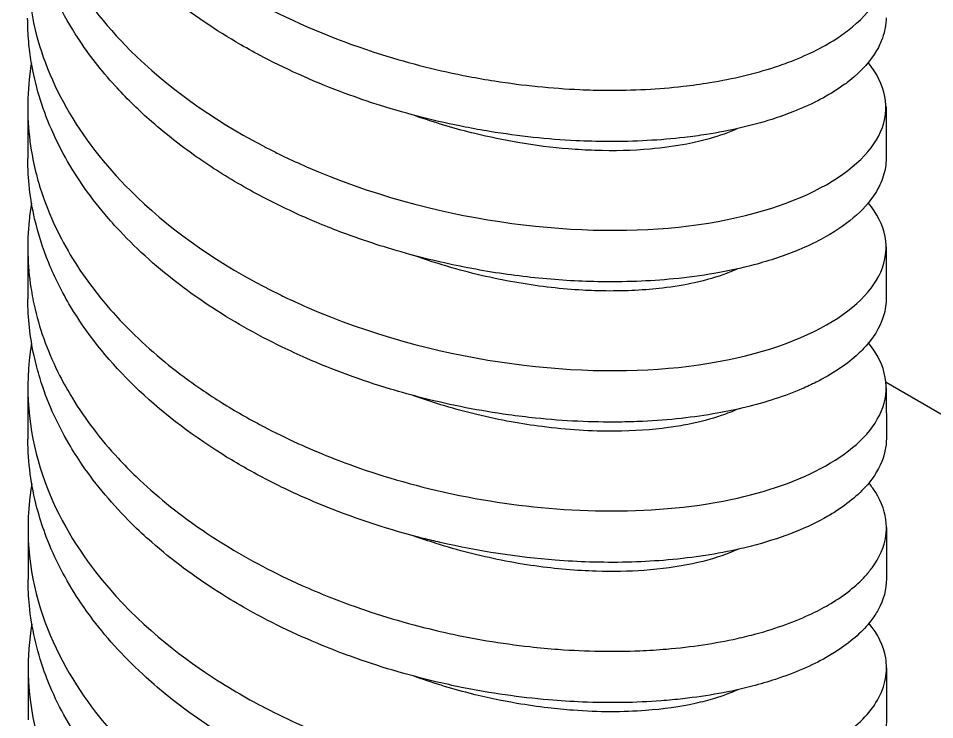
# Model space of a CAD drawing. Header units: millimetres. Extents: x 129 to 6329, y 33 to 3553.
# Drawn here: x 5159.02 to 5180.37, y 2931.92 to 2948.26 of the extents above; entities that cross this region are included whole.
import ezdxf

# ---------------------------------------------------------------- set-up
doc = ezdxf.new("R2010")
doc.units = ezdxf.units.MM
doc.layers.add('vistasIsometricas', color=255, linetype='Continuous')

msp = doc.modelspace()

# ---------------------------------------------------------------- linework, layer by layer
at = {"layer": 'vistasIsometricas', "extrusion": (1e-16, 0.816497, 0.57735)}
for p, q in [((5176.733, 2947.157), (5176.733, 2947.157)), ((5159.234, 2946.19), (5159.235, 2944.994)), ((5179.234, 2946.204), (5179.235, 2945.008)), ((5173.085, 2943.321), (5173.085, 2943.321)), ((5159.237, 2942.922), (5159.237, 2941.726)), ((5179.237, 2942.937), (5179.237, 2941.741)), ((5245.915, 2901.343), (5179.235, 2939.776)), ((5159.239, 2939.655), (5159.24, 2938.459)), ((5179.239, 2939.654), (5179.24, 2938.473)), ((5159.241, 2936.388), (5159.242, 2935.192)), ((5179.241, 2936.402), (5179.242, 2935.206)), ((5176.743, 2934.088), (5176.743, 2934.088)), ((5159.244, 2933.12), (5159.245, 2931.924)), ((5179.244, 2933.135), (5179.245, 2931.939))]:
    msp.add_line(p, q, dxfattribs=at)
at = {"layer": 'vistasIsometricas'}
for points, knots in [([(5159.314, 2957.027), (5159.298, 2956.936), (5159.285, 2956.845), (5159.246, 2956.527), (5159.23, 2956.299), (5159.222, 2955.653), (5159.26, 2955.237), (5159.399, 2954.51), (5159.483, 2954.2), (5159.719, 2953.527), (5159.879, 2953.167), (5160.244, 2952.499), (5160.441, 2952.191), (5160.859, 2951.623), (5161.074, 2951.362), (5161.625, 2950.763), (5161.975, 2950.432), (5162.693, 2949.834), (5163.055, 2949.565), (5163.855, 2949.034), (5164.295, 2948.775), (5165.614, 2948.089), (5166.532, 2947.715), (5168.149, 2947.208), (5168.829, 2947.038), (5169.71, 2946.869), (5169.911, 2946.834), (5170.785, 2946.697), (5171.45, 2946.631), (5172.304, 2946.593), (5172.508, 2946.588), (5173.336, 2946.582), (5173.937, 2946.614), (5174.716, 2946.702), (5174.923, 2946.731), (5175.671, 2946.854), (5176.177, 2946.975), (5176.771, 2947.169), (5176.905, 2947.217), (5177.45, 2947.428), (5177.813, 2947.612), (5178.238, 2947.895), (5178.349, 2947.977), (5178.714, 2948.282), (5178.913, 2948.518), (5179.081, 2948.83), (5179.113, 2948.9), (5179.229, 2949.211), (5179.254, 2949.456), (5179.195, 2949.802), (5179.166, 2949.903), (5179.057, 2950.176), (5178.956, 2950.344), (5178.822, 2950.507)], [0.986394, 0.986394, 0.986394, 0.986394, 1.004451, 1.004451, 1.049461, 1.049461, 1.131688, 1.131688, 1.193961, 1.193961, 1.268059, 1.268059, 1.334326, 1.334326, 1.393313, 1.393313, 1.473892, 1.473892, 1.54641, 1.54641, 1.625748, 1.625748, 1.774585, 1.774585, 1.879898, 1.879898, 1.911039, 1.911039, 2.015639, 2.015639, 2.048923, 2.048923, 2.152294, 2.152294, 2.19081, 2.19081, 2.295706, 2.295706, 2.327597, 2.327597, 2.430508, 2.430508, 2.47101, 2.47101, 2.576227, 2.576227, 2.606218, 2.606218, 2.708556, 2.708556, 2.751625, 2.751625, 2.824754, 2.824754, 2.824754, 2.824754]), ([(5179.233, 2948.276), (5179.233, 2948.117), (5179.205, 2947.959), (5179.115, 2947.704), (5179.07, 2947.606), (5178.872, 2947.268), (5178.663, 2947.034), (5178.312, 2946.754), (5178.228, 2946.693), (5177.836, 2946.429), (5177.474, 2946.242), (5176.902, 2946.019), (5176.739, 2945.961), (5176.108, 2945.761), (5175.598, 2945.642), (5174.88, 2945.529), (5174.71, 2945.506), (5173.973, 2945.421), (5173.376, 2945.388), (5172.507, 2945.392), (5172.257, 2945.398), (5171.35, 2945.443), (5170.679, 2945.514), (5169.81, 2945.656), (5169.618, 2945.691), (5168.765, 2945.858), (5168.105, 2946.025), (5167.178, 2946.317), (5166.905, 2946.41), (5165.977, 2946.754), (5165.34, 2947.035), (5164.551, 2947.447), (5164.373, 2947.545), (5163.612, 2947.983), (5163.063, 2948.354), (5162.403, 2948.878), (5162.251, 2949.005), (5161.637, 2949.546), (5161.219, 2949.984), (5160.714, 2950.622), (5160.581, 2950.803), (5160.131, 2951.472), (5159.866, 2951.974), (5159.609, 2952.64), (5159.557, 2952.791), (5159.354, 2953.452), (5159.262, 2953.968), (5159.231, 2954.59), (5159.228, 2954.693), (5159.228, 2954.796)], [18.408389, 18.408389, 18.408389, 18.408389, 18.474966, 18.474966, 18.516718, 18.516718, 18.622034, 18.622034, 18.652193, 18.652193, 18.755521, 18.755521, 18.794247, 18.794247, 18.899191, 18.899191, 18.930867, 18.930867, 19.033715, 19.033715, 19.07452, 19.07452, 19.179774, 19.179774, 19.209511, 19.209511, 19.311787, 19.311787, 19.355168, 19.355168, 19.460471, 19.460471, 19.49185, 19.49185, 19.59666, 19.59666, 19.629002, 19.629002, 19.732067, 19.732067, 19.771929, 19.771929, 19.87707, 19.87707, 19.907637, 19.907637, 20.010145, 20.010145, 20.030387, 20.030387, 20.030387, 20.030387]), ([(5159.328, 2953.758), (5159.201, 2953.029), (5159.201, 2952.291), (5159.34, 2951.563), (5159.616, 2950.116), (5160.417, 2948.716), (5161.624, 2947.514), (5162.474, 2946.668), (5163.522, 2945.919), (5164.688, 2945.305)], [0.659151809, 0.659151809, 0.659151809, 0.659151809, 0.660184503, 0.660184503, 0.660184503, 0.662236914, 0.662236914, 0.662236914, 0.663682001, 0.663682001, 0.663682001, 0.663682001]), ([(5179.235, 2945.008), (5179.235, 2945.005), (5179.235, 2945.002), (5179.234, 2944.86), (5179.212, 2944.722), (5179.126, 2944.447), (5179.062, 2944.311), (5178.851, 2943.981), (5178.68, 2943.791), (5178.257, 2943.433), (5178.005, 2943.265), (5177.555, 2943.026), (5177.385, 2942.946), (5176.885, 2942.737), (5176.535, 2942.62), (5175.863, 2942.441), (5175.554, 2942.374), (5174.927, 2942.266), (5174.611, 2942.223), (5173.722, 2942.137), (5173.13, 2942.114), (5172.038, 2942.135), (5171.548, 2942.165), (5170.565, 2942.268), (5170.074, 2942.339), (5169.098, 2942.522), (5168.616, 2942.633), (5167.609, 2942.907), (5167.088, 2943.074), (5166.207, 2943.404), (5165.843, 2943.554), (5165.068, 2943.908), (5164.661, 2944.116), (5163.884, 2944.558), (5163.514, 2944.791), (5162.772, 2945.312), (5162.405, 2945.601), (5161.781, 2946.157), (5161.516, 2946.419), (5160.947, 2947.045), (5160.659, 2947.416), (5160.228, 2948.072), (5160.067, 2948.352), (5159.765, 2948.965), (5159.631, 2949.299), (5159.414, 2949.989), (5159.335, 2950.346), (5159.249, 2950.978), (5159.23, 2951.253), (5159.23, 2951.528)], [0.5673, 0.5673, 0.5673, 0.5673, 0.568607, 0.568607, 0.626649, 0.626649, 0.685104, 0.685104, 0.771029, 0.771029, 0.855778, 0.855778, 0.90236, 0.90236, 0.983719, 0.983719, 1.04636, 1.04636, 1.105063, 1.105063, 1.205725, 1.205725, 1.283986, 1.283986, 1.360397, 1.360397, 1.435061, 1.435061, 1.517087, 1.517087, 1.576459, 1.576459, 1.646416, 1.646416, 1.71504, 1.71504, 1.790863, 1.790863, 1.853621, 1.853621, 1.936242, 1.936242, 1.995417, 1.995417, 2.063611, 2.063611, 2.134646, 2.134646, 2.188917, 2.188917, 2.188917, 2.188917]), ([(5159.33, 2950.491), (5159.203, 2949.762), (5159.204, 2949.024), (5159.343, 2948.295), (5159.618, 2946.848), (5160.42, 2945.448), (5161.627, 2944.247), (5162.477, 2943.4), (5163.524, 2942.652), (5164.691, 2942.037)], [0.66493216, 0.66493216, 0.66493216, 0.66493216, 0.665964852, 0.665964852, 0.665964852, 0.668017259, 0.668017259, 0.668017259, 0.669462344, 0.669462344, 0.669462344, 0.669462344]), ([(5179.237, 2941.741), (5179.237, 2941.696), (5179.235, 2941.65), (5179.223, 2941.53), (5179.209, 2941.454), (5179.124, 2941.136), (5178.994, 2940.897), (5178.722, 2940.578), (5178.635, 2940.489), (5178.289, 2940.179), (5177.975, 2939.971), (5177.497, 2939.731), (5177.387, 2939.68), (5176.878, 2939.462), (5176.433, 2939.315), (5175.736, 2939.147), (5175.521, 2939.102), (5174.757, 2938.966), (5174.175, 2938.901), (5173.379, 2938.864), (5173.195, 2938.859), (5172.381, 2938.85), (5171.73, 2938.88), (5170.857, 2938.97), (5170.648, 2938.996), (5169.776, 2939.117), (5169.108, 2939.247), (5168.19, 2939.48), (5167.937, 2939.55), (5167.015, 2939.827), (5166.357, 2940.067), (5165.534, 2940.428), (5165.348, 2940.514), (5164.559, 2940.896), (5163.981, 2941.223), (5163.221, 2941.728), (5163.008, 2941.879), (5162.281, 2942.429), (5161.806, 2942.852), (5161.264, 2943.43), (5161.148, 2943.56), (5160.654, 2944.146), (5160.328, 2944.621), (5159.961, 2945.299), (5159.869, 2945.488), (5159.563, 2946.19), (5159.406, 2946.713), (5159.292, 2947.399), (5159.272, 2947.556), (5159.241, 2947.896), (5159.233, 2948.079), (5159.233, 2948.261)], [16.786579, 16.786579, 16.786579, 16.786579, 16.805531, 16.805531, 16.837297, 16.837297, 16.940171, 16.940171, 16.98085, 16.98085, 17.086089, 17.086089, 17.115932, 17.115932, 17.218235, 17.218235, 17.261485, 17.261485, 17.366794, 17.366794, 17.398077, 17.398077, 17.502808, 17.502808, 17.535518, 17.535518, 17.638703, 17.638703, 17.678038, 17.678038, 17.783094, 17.783094, 17.81416, 17.81416, 17.916815, 17.916815, 17.958469, 17.958469, 18.063781, 18.063781, 18.093864, 18.093864, 18.197067, 18.197067, 18.23633, 18.23633, 18.341374, 18.341374, 18.37251, 18.37251, 18.408527, 18.408527, 18.408527, 18.408527]), ([(5159.321, 2947.225), (5159.306, 2947.137), (5159.293, 2947.049), (5159.282, 2946.961), (5159.206, 2946.349), (5159.224, 2945.755), (5159.317, 2945.188), (5159.379, 2944.806), (5159.476, 2944.437), (5159.601, 2944.082), (5159.717, 2943.75), (5159.858, 2943.43), (5160.019, 2943.125), (5160.283, 2942.621), (5160.601, 2942.155), (5160.948, 2941.729), (5161.091, 2941.555), (5161.239, 2941.386), (5161.391, 2941.225), (5161.833, 2940.754), (5162.308, 2940.339), (5162.787, 2939.976), (5162.969, 2939.838), (5163.151, 2939.708), (5163.332, 2939.585), (5163.473, 2939.489), (5163.613, 2939.398), (5163.753, 2939.311), (5163.912, 2939.211), (5164.071, 2939.116), (5164.228, 2939.026), (5164.307, 2938.981), (5164.385, 2938.937), (5164.462, 2938.894), (5164.504, 2938.871), (5164.545, 2938.849), (5164.586, 2938.827), (5164.615, 2938.812), (5164.643, 2938.797), (5164.671, 2938.782), (5164.678, 2938.778), (5164.692, 2938.771), (5164.693, 2938.77)], [0.667731957, 0.667731957, 0.667731957, 0.667731957, 0.667889308, 0.667889308, 0.667889308, 0.668987519, 0.668987519, 0.668987519, 0.669727661, 0.669727661, 0.669727661, 0.670421526, 0.670421526, 0.670421526, 0.671566013, 0.671566013, 0.671566013, 0.672035828, 0.672035828, 0.672035828, 0.673404365, 0.673404365, 0.673404365, 0.673922624, 0.673922624, 0.673922624, 0.674323542, 0.674323542, 0.674323542, 0.67478313, 0.67478313, 0.67478313, 0.675012924, 0.675012924, 0.675012924, 0.675135938, 0.675135938, 0.675135938, 0.675220593, 0.675220593, 0.675220593, 0.675242718, 0.675242718, 0.675242718, 0.675242718]), ([(5164.688, 2945.305), (5164.694, 2945.301), (5164.71, 2945.293), (5164.72, 2945.288), (5164.731, 2945.282), (5164.742, 2945.277), (5164.752, 2945.271), (5164.774, 2945.26), (5164.795, 2945.249), (5164.816, 2945.238), (5164.859, 2945.216), (5164.902, 2945.194), (5164.945, 2945.172), (5165.031, 2945.129), (5165.118, 2945.086), (5165.205, 2945.045), (5165.379, 2944.961), (5165.555, 2944.88), (5165.732, 2944.803), (5168.651, 2943.527), (5171.924, 2943.139), (5174.394, 2943.399), (5176.982, 2943.671), (5178.664, 2944.615), (5179.106, 2945.615), (5179.35, 2946.169), (5179.225, 2946.73), (5178.815, 2947.232)], [0.663682001, 0.663682001, 0.663682001, 0.663682001, 0.663689447, 0.663689447, 0.663689447, 0.663696893, 0.663696893, 0.663696893, 0.663711786, 0.663711786, 0.663711786, 0.663741571, 0.663741571, 0.663741571, 0.663801142, 0.663801142, 0.663801142, 0.663920283, 0.663920283, 0.663920283, 0.665880827, 0.665880827, 0.665880827, 0.667934961, 0.667934961, 0.667934961, 0.669071754, 0.669071754, 0.669071754, 0.669071754]), ([(5175.769, 2945.692), (5175.577, 2945.604), (5175.358, 2945.524), (5174.951, 2945.409), (5174.776, 2945.368), (5174.325, 2945.281), (5174.039, 2945.241), (5173.333, 2945.18), (5172.902, 2945.169), (5172.247, 2945.19), (5172.042, 2945.202), (5171.45, 2945.25), (5171.056, 2945.299), (5170.323, 2945.424), (5169.988, 2945.494), (5169.222, 2945.681), (5168.792, 2945.808), (5168.312, 2945.973), (5168.259, 2945.992), (5168.206, 2946.011)], [-27.9990095, -27.9990095, -27.9990095, -27.9990095, -27.936914, -27.936914, -27.8950839, -27.8950839, -27.8348018, -27.8348018, -27.7552979, -27.7552979, -27.7200327, -27.7200327, -27.6553566, -27.6553566, -27.6018394, -27.6018394, -27.5338216, -27.5338216, -27.5253507, -27.5253507, -27.5253507, -27.5253507]), ([(5164.694, 2937.574), (5164.372, 2937.744), (5164.058, 2937.924), (5163.755, 2938.113), (5163.001, 2938.586), (5162.315, 2939.117), (5161.72, 2939.695), (5161.69, 2939.724), (5161.66, 2939.754), (5161.63, 2939.783), (5161.075, 2940.336), (5160.603, 2940.93), (5160.231, 2941.552), (5160.034, 2941.882), (5159.864, 2942.22), (5159.724, 2942.563), (5159.586, 2942.902), (5159.476, 2943.246), (5159.396, 2943.593), (5159.289, 2944.056), (5159.236, 2944.525), (5159.235, 2944.994)], [0.322641563, 0.322641563, 0.322641563, 0.322641563, 0.323041066, 0.323041066, 0.323041066, 0.324035931, 0.324035931, 0.324035931, 0.324086648, 0.324086648, 0.324086648, 0.325030799, 0.325030799, 0.325030799, 0.325531734, 0.325531734, 0.325531734, 0.32602569, 0.32602569, 0.32602569, 0.32668509, 0.32668509, 0.32668509, 0.32668509]), ([(5159.323, 2943.958), (5159.3, 2943.822), (5159.282, 2943.687), (5159.215, 2943.028), (5159.229, 2942.504), (5159.335, 2941.816), (5159.367, 2941.65), (5159.53, 2940.961), (5159.721, 2940.445), (5160.068, 2939.764), (5160.168, 2939.586), (5160.572, 2938.925), (5160.929, 2938.459), (5161.474, 2937.869), (5161.615, 2937.726), (5162.209, 2937.154), (5162.707, 2936.75), (5163.437, 2936.246), (5163.632, 2936.119), (5164.395, 2935.648), (5164.995, 2935.333), (5165.829, 2934.96), (5166.04, 2934.871), (5166.897, 2934.53), (5167.558, 2934.313), (5168.461, 2934.072), (5168.695, 2934.014), (5169.599, 2933.81), (5170.271, 2933.698), (5171.156, 2933.6), (5171.377, 2933.579), (5172.251, 2933.515), (5172.888, 2933.505), (5173.707, 2933.539), (5173.913, 2933.552), (5174.702, 2933.619), (5175.255, 2933.702), (5175.914, 2933.849), (5176.06, 2933.885), (5176.69, 2934.055), (5177.129, 2934.216), (5177.666, 2934.473), (5177.81, 2934.55), (5178.271, 2934.826), (5178.539, 2935.039), (5178.805, 2935.329), (5178.859, 2935.396), (5179.082, 2935.701), (5179.189, 2935.948), (5179.241, 2936.297), (5179.245, 2936.395), (5179.222, 2936.738), (5179.139, 2936.981), (5178.949, 2937.284), (5178.901, 2937.352), (5178.842, 2937.425), (5178.837, 2937.431), (5178.832, 2937.437)], [0.986634, 0.986634, 0.986634, 0.986634, 1.013529, 1.013529, 1.11682, 1.11682, 1.149858, 1.149858, 1.254516, 1.254516, 1.291993, 1.291993, 1.395614, 1.395614, 1.429639, 1.429639, 1.534075, 1.534075, 1.570718, 1.570718, 1.674537, 1.674537, 1.709164, 1.709164, 1.81346, 1.81346, 1.849617, 1.849617, 1.953552, 1.953552, 1.988537, 1.988537, 2.092749, 2.092749, 2.128625, 2.128625, 2.232626, 2.232626, 2.263237, 2.263237, 2.368563, 2.368563, 2.41092, 2.41092, 2.513416, 2.513416, 2.543121, 2.543121, 2.6484, 2.6484, 2.68957, 2.68957, 2.792331, 2.792331, 2.822172, 2.822172, 2.824991, 2.824991, 2.824991, 2.824991]), ([(5164.691, 2942.037), (5164.697, 2942.034), (5164.712, 2942.026), (5164.723, 2942.02), (5164.733, 2942.015), (5164.744, 2942.009), (5164.755, 2942.004), (5164.776, 2941.993), (5164.797, 2941.982), (5164.819, 2941.971), (5164.862, 2941.948), (5164.905, 2941.927), (5164.948, 2941.905), (5165.034, 2941.862), (5165.12, 2941.819), (5165.207, 2941.777), (5165.381, 2941.694), (5165.557, 2941.613), (5165.735, 2941.536), (5168.654, 2940.26), (5171.927, 2939.871), (5174.397, 2940.131), (5176.985, 2940.404), (5178.666, 2941.348), (5179.108, 2942.348), (5179.353, 2942.901), (5179.228, 2943.463), (5178.817, 2943.964)], [0.669462344, 0.669462344, 0.669462344, 0.669462344, 0.669469802, 0.669469802, 0.669469802, 0.66947726, 0.66947726, 0.66947726, 0.669492175, 0.669492175, 0.669492175, 0.669522006, 0.669522006, 0.669522006, 0.669581669, 0.669581669, 0.669581669, 0.669700994, 0.669700994, 0.669700994, 0.671664726, 0.671664726, 0.671664726, 0.673722151, 0.673722151, 0.673722151, 0.674860627, 0.674860627, 0.674860627, 0.674860627]), ([(5175.772, 2942.425), (5175.691, 2942.388), (5175.606, 2942.353), (5175.295, 2942.235), (5175.046, 2942.162), (5174.538, 2942.05), (5174.288, 2942.008), (5173.617, 2941.929), (5173.178, 2941.905), (5172.533, 2941.912), (5172.35, 2941.918), (5171.686, 2941.956), (5171.188, 2942.011), (5170.164, 2942.184), (5169.639, 2942.302), (5168.811, 2942.539), (5168.508, 2942.636), (5168.208, 2942.744)], [-27.3753672, -27.3753672, -27.3753672, -27.3753672, -27.3494198, -27.3494198, -27.2850919, -27.2850919, -27.2303281, -27.2303281, -27.147049, -27.147049, -27.1150448, -27.1150448, -27.0328179, -27.0328179, -26.9496723, -26.9496723, -26.9016339, -26.9016339, -26.9016339, -26.9016339]), ([(5179.242, 2935.206), (5179.242, 2934.964), (5179.178, 2934.721), (5179.001, 2934.398), (5178.944, 2934.311), (5178.696, 2933.989), (5178.449, 2933.765), (5178.045, 2933.494), (5177.944, 2933.432), (5177.498, 2933.18), (5177.101, 2933.009), (5176.481, 2932.805), (5176.3, 2932.752), (5175.619, 2932.575), (5175.079, 2932.476), (5174.334, 2932.392), (5174.163, 2932.376), (5173.407, 2932.319), (5172.795, 2932.309), (5171.899, 2932.345), (5171.634, 2932.362), (5170.701, 2932.444), (5170.022, 2932.54), (5169.144, 2932.717), (5168.945, 2932.761), (5168.075, 2932.966), (5167.408, 2933.164), (5166.535, 2933.48), (5166.315, 2933.565), (5165.46, 2933.915), (5164.844, 2934.213), (5164.061, 2934.659), (5163.866, 2934.777), (5163.116, 2935.254), (5162.596, 2935.641), (5161.963, 2936.198), (5161.808, 2936.342), (5161.22, 2936.923), (5160.834, 2937.381), (5160.394, 2938.024), (5160.289, 2938.19), (5159.904, 2938.849), (5159.679, 2939.355), (5159.467, 2940.047), (5159.42, 2940.223), (5159.286, 2940.84), (5159.238, 2941.283), (5159.237, 2941.726)], [15.164478, 15.164478, 15.164478, 15.164478, 15.266272, 15.266272, 15.304441, 15.304441, 15.409264, 15.409264, 15.441526, 15.441526, 15.544561, 15.544561, 15.584533, 15.584533, 15.689686, 15.689686, 15.720149, 15.720149, 15.822623, 15.822623, 15.865084, 15.865084, 15.970411, 15.970411, 16.001107, 16.001107, 16.105217, 16.105217, 16.140635, 16.140635, 16.244708, 16.244708, 16.280282, 16.280282, 16.384405, 16.384405, 16.419773, 16.419773, 16.523832, 16.523832, 16.559471, 16.559471, 16.663613, 16.663613, 16.698898, 16.698898, 16.786446, 16.786446, 16.786446, 16.786446]), ([(5159.326, 2940.691), (5159.314, 2940.622), (5159.304, 2940.554), (5159.294, 2940.486), (5159.016, 2938.415), (5159.82, 2936.649), (5160.815, 2935.368), (5161.637, 2934.31), (5162.585, 2933.557), (5163.377, 2933.023), (5163.887, 2932.679), (5164.338, 2932.425), (5164.698, 2932.235)], [0.678092047, 0.678092047, 0.678092047, 0.678092047, 0.678211568, 0.678211568, 0.678211568, 0.681858093, 0.681858093, 0.681858093, 0.684866312, 0.684866312, 0.684866312, 0.686803352, 0.686803352, 0.686803352, 0.686803352]), ([(5164.693, 2938.77), (5164.844, 2938.69), (5165.123, 2938.544), (5165.545, 2938.353), (5166.384, 2937.974), (5167.827, 2937.394), (5169.851, 2937.045), (5171.552, 2936.752), (5173.692, 2936.651), (5175.616, 2937.052), (5177.255, 2937.393), (5178.703, 2938.122), (5179.119, 2939.101), (5179.335, 2939.607), (5179.255, 2940.177), (5178.818, 2940.711)], [0.67524272, 0.67524272, 0.67524272, 0.67524272, 0.67724537, 0.67724537, 0.67724537, 0.68122473, 0.68122473, 0.68122473, 0.68456833, 0.68456833, 0.68456833, 0.68741549, 0.68741549, 0.68741549, 0.68888636, 0.68888636, 0.68888636, 0.68888636]), ([(5175.774, 2939.158), (5175.656, 2939.103), (5175.528, 2939.053), (5175.158, 2938.926), (5174.898, 2938.857), (5174.47, 2938.773), (5174.321, 2938.748), (5173.777, 2938.675), (5173.354, 2938.645), (5172.372, 2938.639), (5171.806, 2938.674), (5170.982, 2938.78), (5170.742, 2938.817), (5170.236, 2938.909), (5169.969, 2938.966), (5169.204, 2939.151), (5168.704, 2939.299), (5168.21, 2939.476)], [-27.9960635, -27.9960635, -27.9960635, -27.9960635, -27.9580052, -27.9580052, -27.8934689, -27.8934689, -27.8609053, -27.8609053, -27.779127, -27.779127, -27.6826135, -27.6826135, -27.6437967, -27.6437967, -27.6012757, -27.6012757, -27.5223199, -27.5223199, -27.5223199, -27.5223199]), ([(5179.245, 2931.939), (5179.245, 2931.828), (5179.231, 2931.716), (5179.18, 2931.51), (5179.147, 2931.416), (5178.992, 2931.082), (5178.816, 2930.849), (5178.502, 2930.56), (5178.422, 2930.493), (5178.053, 2930.213), (5177.709, 2930.016), (5177.162, 2929.777), (5177.008, 2929.717), (5176.599, 2929.572), (5176.335, 2929.492), (5175.562, 2929.296), (5175.022, 2929.2), (5173.941, 2929.083), (5173.412, 2929.054), (5172.16, 2929.053), (5171.43, 2929.097), (5170.346, 2929.233), (5170.005, 2929.286), (5169.071, 2929.457), (5168.479, 2929.596), (5167.601, 2929.849), (5167.311, 2929.94), (5166.431, 2930.243), (5165.85, 2930.478), (5165.09, 2930.838), (5164.893, 2930.937), (5164.503, 2931.142), (5164.311, 2931.249), (5163.547, 2931.696), (5163.008, 2932.065), (5162.333, 2932.609), (5162.16, 2932.757), (5161.527, 2933.332), (5161.112, 2933.781), (5160.641, 2934.401), (5160.534, 2934.552), (5160.117, 2935.182), (5159.861, 2935.676), (5159.595, 2936.375), (5159.531, 2936.568), (5159.33, 2937.285), (5159.251, 2937.815), (5159.24, 2938.385), (5159.24, 2938.422), (5159.24, 2938.459)], [0.567468, 0.567468, 0.567468, 0.567468, 0.614177, 0.614177, 0.65442, 0.65442, 0.757394, 0.757394, 0.789474, 0.789474, 0.894335, 0.894335, 0.932678, 0.932678, 0.991655, 0.991655, 1.096205, 1.096205, 1.187449, 1.187449, 1.303956, 1.303956, 1.356987, 1.356987, 1.448566, 1.448566, 1.494097, 1.494097, 1.58836, 1.58836, 1.622099, 1.622099, 1.656082, 1.656082, 1.759693, 1.759693, 1.797224, 1.797224, 1.901899, 1.901899, 1.934872, 1.934872, 2.038145, 2.038145, 2.077108, 2.077108, 2.182098, 2.182098, 2.189415, 2.189415, 2.189415, 2.189415]), ([(5179.24, 2938.473), (5179.24, 2938.376), (5179.229, 2938.278), (5179.208, 2938.181), (5179.161, 2937.962), (5179.06, 2937.744), (5178.907, 2937.535), (5178.726, 2937.287), (5178.47, 2937.049), (5178.148, 2936.832), (5178.061, 2936.773), (5177.969, 2936.716), (5177.873, 2936.661), (5177.418, 2936.399), (5176.858, 2936.173), (5176.212, 2935.998), (5176.056, 2935.956), (5175.896, 2935.916), (5175.731, 2935.88), (5175.21, 2935.766), (5174.644, 2935.683), (5174.044, 2935.635), (5173.496, 2935.592), (5172.919, 2935.578), (5172.325, 2935.596), (5172.062, 2935.604), (5171.796, 2935.619), (5171.527, 2935.64), (5170.649, 2935.708), (5169.744, 2935.845), (5168.843, 2936.052), (5168.712, 2936.082), (5168.581, 2936.114), (5168.45, 2936.147), (5167.682, 2936.342), (5166.922, 2936.588), (5166.189, 2936.883), (5165.675, 2937.09), (5165.175, 2937.321), (5164.694, 2937.574)], [0.315124436, 0.315124436, 0.315124436, 0.315124436, 0.315416116, 0.315416116, 0.315416116, 0.316076936, 0.316076936, 0.316076936, 0.316861205, 0.316861205, 0.316861205, 0.317071808, 0.317071808, 0.317071808, 0.318066679, 0.318066679, 0.318066679, 0.318306294, 0.318306294, 0.318306294, 0.319061563, 0.319061563, 0.319061563, 0.319751383, 0.319751383, 0.319751383, 0.320056441, 0.320056441, 0.320056441, 0.321051309, 0.321051309, 0.321051309, 0.321196472, 0.321196472, 0.321196472, 0.322046185, 0.322046185, 0.322046185, 0.322641562, 0.322641562, 0.322641562, 0.322641562]), ([(5159.328, 2937.423), (5159.317, 2937.356), (5159.306, 2937.29), (5159.297, 2937.223), (5159.017, 2935.151), (5159.82, 2933.384), (5160.817, 2932.1), (5161.634, 2931.049), (5162.577, 2930.297), (5163.369, 2929.762), (5163.882, 2929.416), (5164.337, 2929.16), (5164.7, 2928.968)], [0.683891862, 0.683891862, 0.683891862, 0.683891862, 0.684008834, 0.684008834, 0.684008834, 0.68765846, 0.68765846, 0.68765846, 0.690648143, 0.690648143, 0.690648143, 0.692583714, 0.692583714, 0.692583714, 0.692583714]), ([(5175.776, 2935.89), (5175.721, 2935.865), (5175.664, 2935.841), (5175.349, 2935.714), (5175.054, 2935.626), (5174.379, 2935.482), (5173.998, 2935.43), (5173.238, 2935.376), (5172.867, 2935.369), (5172.023, 2935.395), (5171.545, 2935.435), (5170.794, 2935.541), (5170.532, 2935.586), (5169.766, 2935.739), (5169.259, 2935.868), (5168.573, 2936.084), (5168.393, 2936.145), (5168.213, 2936.209)], [-2.4737247, -2.4737247, -2.4737247, -2.4737247, -2.4560526, -2.4560526, -2.3793047, -2.3793047, -2.2994259, -2.2994259, -2.2314306, -2.2314306, -2.1511761, -2.1511761, -2.1088786, -2.1088786, -2.0287159, -2.0287159, -2.000035, -2.000035, -2.000035, -2.000035]), ([(5179.247, 2928.671), (5179.247, 2928.551), (5179.231, 2928.43), (5179.177, 2928.228), (5179.148, 2928.147), (5179.001, 2927.824), (5178.825, 2927.589), (5178.5, 2927.288), (5178.407, 2927.212), (5178.021, 2926.924), (5177.674, 2926.729), (5177.14, 2926.501), (5177.004, 2926.448), (5176.428, 2926.242), (5175.944, 2926.112), (5175.226, 2925.977), (5175.029, 2925.945), (5174.266, 2925.839), (5173.667, 2925.795), (5172.845, 2925.785), (5172.647, 2925.786), (5171.814, 2925.806), (5171.163, 2925.858), (5170.25, 2925.982), (5169.997, 2926.022), (5169.066, 2926.188), (5168.387, 2926.349), (5167.517, 2926.609), (5167.319, 2926.672), (5166.474, 2926.958), (5165.841, 2927.213), (5164.987, 2927.622), (5164.746, 2927.746), (5163.911, 2928.201), (5163.346, 2928.563), (5162.675, 2929.068), (5162.531, 2929.182), (5161.905, 2929.7), (5161.467, 2930.128), (5160.932, 2930.756), (5160.791, 2930.935), (5160.309, 2931.596), (5160.021, 2932.093), (5159.733, 2932.751), (5159.674, 2932.9), (5159.441, 2933.554), (5159.324, 2934.068), (5159.252, 2934.787), (5159.242, 2934.989), (5159.242, 2935.192)], [13.542694, 13.542694, 13.542694, 13.542694, 13.593448, 13.593448, 13.627978, 13.627978, 13.731765, 13.731765, 13.768533, 13.768533, 13.873003, 13.873003, 13.90687, 13.90687, 14.010438, 14.010438, 14.048127, 14.048127, 14.152837, 14.152837, 14.185628, 14.185628, 14.288837, 14.288837, 14.328054, 14.328054, 14.433087, 14.433087, 14.464266, 14.464266, 14.566954, 14.566954, 14.608449, 14.608449, 14.71375, 14.71375, 14.743712, 14.743712, 14.846697, 14.846697, 14.886881, 14.886881, 14.992061, 14.992061, 15.022334, 15.022334, 15.124753, 15.124753, 15.164604, 15.164604, 15.164604, 15.164604]), ([(5164.698, 2932.235), (5164.703, 2932.232), (5164.745, 2932.21), (5164.769, 2932.198), (5165.042, 2932.056), (5165.321, 2931.921), (5165.605, 2931.794), (5165.914, 2931.656), (5166.229, 2931.526), (5166.548, 2931.406), (5166.594, 2931.389), (5166.639, 2931.372), (5166.685, 2931.355), (5167.28, 2931.137), (5167.888, 2930.95), (5168.501, 2930.797), (5168.787, 2930.725), (5169.074, 2930.66), (5169.361, 2930.603), (5170.263, 2930.422), (5171.163, 2930.312), (5172.027, 2930.269), (5172.154, 2930.263), (5172.281, 2930.259), (5172.406, 2930.255), (5173.136, 2930.236), (5173.838, 2930.266), (5174.492, 2930.339), (5174.957, 2930.391), (5175.399, 2930.465), (5175.811, 2930.559), (5176.079, 2930.619), (5176.334, 2930.688), (5176.574, 2930.764), (5177.188, 2930.959), (5177.711, 2931.201), (5178.125, 2931.475), (5178.15, 2931.492), (5178.175, 2931.509), (5178.2, 2931.526), (5178.577, 2931.788), (5178.856, 2932.076), (5179.03, 2932.378), (5179.125, 2932.542), (5179.188, 2932.711), (5179.22, 2932.88), (5179.25, 2933.042), (5179.251, 2933.205), (5179.224, 2933.366), (5179.177, 2933.641), (5179.045, 2933.913), (5178.834, 2934.17)], [0.686803355, 0.686803355, 0.686803355, 0.686803355, 0.686831972, 0.686831972, 0.686831972, 0.687159508, 0.687159508, 0.687159508, 0.687515665, 0.687515665, 0.687515665, 0.687566756, 0.687566756, 0.687566756, 0.688227977, 0.688227977, 0.688227977, 0.68853712, 0.68853712, 0.68853712, 0.68950973, 0.68950973, 0.68950973, 0.689652603, 0.689652603, 0.689652603, 0.690484621, 0.690484621, 0.690484621, 0.691077228, 0.691077228, 0.691077228, 0.691461813, 0.691461813, 0.691461813, 0.692441292, 0.692441292, 0.692441292, 0.692501854, 0.692501854, 0.692501854, 0.693423098, 0.693423098, 0.693423098, 0.693926479, 0.693926479, 0.693926479, 0.694407265, 0.694407265, 0.694407265, 0.695224644, 0.695224644, 0.695224644, 0.695224644]), ([(5159.333, 2934.153), (5159.268, 2933.774), (5159.237, 2933.388), (5159.245, 2932.999), (5159.29, 2930.815), (5160.58, 2928.548), (5162.905, 2926.825), (5163.164, 2926.633), (5163.434, 2926.448), (5163.715, 2926.271), (5163.873, 2926.171), (5164.035, 2926.073), (5164.199, 2925.978), (5164.282, 2925.931), (5164.365, 2925.884), (5164.449, 2925.837), (5164.491, 2925.814), (5164.533, 2925.791), (5164.575, 2925.768), (5164.596, 2925.757), (5164.618, 2925.746), (5164.639, 2925.734), (5164.66, 2925.723), (5164.691, 2925.706), (5164.703, 2925.7)], [0.69585903, 0.69585903, 0.69585903, 0.69585903, 0.696174561, 0.696174561, 0.696174561, 0.697945194, 0.697945194, 0.697945194, 0.698142185, 0.698142185, 0.698142185, 0.698253124, 0.698253124, 0.698253124, 0.698308594, 0.698308594, 0.698308594, 0.698336328, 0.698336328, 0.698336328, 0.698350196, 0.698350196, 0.698350196, 0.698364063, 0.698364063, 0.698364063, 0.698364063]), ([(5175.779, 2932.623), (5175.616, 2932.548), (5175.434, 2932.48), (5175.094, 2932.376), (5174.945, 2932.336), (5174.438, 2932.224), (5174.051, 2932.168), (5173.109, 2932.097), (5172.541, 2932.097), (5171.747, 2932.156), (5171.553, 2932.175), (5171.117, 2932.227), (5170.876, 2932.262), (5170.265, 2932.367), (5169.894, 2932.446), (5169.085, 2932.653), (5168.648, 2932.786), (5168.215, 2932.942)], [-30.4892426, -30.4892426, -30.4892426, -30.4892426, -30.4367089, -30.4367089, -30.3996195, -30.3996195, -30.3176828, -30.3176828, -30.2156339, -30.2156339, -30.1830617, -30.1830617, -30.1437448, -30.1437448, -30.0847078, -30.0847078, -30.0154762, -30.0154762, -30.0154762, -30.0154762])]:
    msp.add_open_spline(points, degree=3, knots=knots, dxfattribs=at)
for points in [[(5159.451, 2947.823), (5159.451, 2947.823), (5159.451, 2947.823), (5159.451, 2947.823)], [(5176.365, 2947.041), (5176.365, 2947.041), (5176.365, 2947.041), (5176.365, 2947.041)], [(5159.454, 2944.556), (5159.454, 2944.556), (5159.454, 2944.556), (5159.454, 2944.556)], [(5178.147, 2944.565), (5178.147, 2944.565), (5178.147, 2944.565), (5178.147, 2944.565)], [(5176.367, 2943.774), (5176.367, 2943.774), (5176.367, 2943.774), (5176.367, 2943.774)], [(5159.459, 2941.29), (5159.459, 2941.29), (5159.459, 2941.29), (5159.459, 2941.29)], [(5166.347, 2941.282), (5166.347, 2941.282), (5166.347, 2941.282), (5166.347, 2941.282)], [(5178.15, 2941.305), (5178.15, 2941.305), (5178.15, 2941.305), (5178.15, 2941.305)], [(5163.046, 2939.784), (5163.046, 2939.785), (5163.046, 2939.785), (5163.046, 2939.785)], [(5178.158, 2938.035), (5178.158, 2938.035), (5178.158, 2938.035), (5178.158, 2938.035)], [(5163.049, 2936.517), (5163.049, 2936.517), (5163.049, 2936.517), (5163.049, 2936.517)], [(5159.467, 2934.749), (5159.467, 2934.749), (5159.467, 2934.749), (5159.467, 2934.749)], [(5176.374, 2933.972), (5176.374, 2933.972), (5176.374, 2933.972), (5176.374, 2933.972)]]:
    msp.add_open_spline(points, degree=3, dxfattribs=at)

doc.saveas('drawing.dxf')
